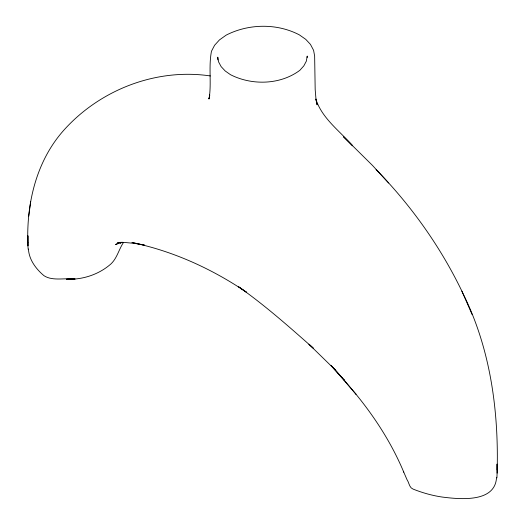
<?xml version="1.0" encoding="UTF-8"?>
<svg xmlns="http://www.w3.org/2000/svg" width="525" height="525" viewBox="0 0 525 525"><rect width="100%" height="100%" fill="white"/><g stroke="black" fill="none" stroke-linecap="round" stroke-linejoin="round"><path stroke-width="0.79" d="M217.849 59.889L217.777 57.166L218.577 61.878L221.13 66.616L225.186 70.954L230.416 74.648C251.856 85.614 280.278 84.938 299.847 70.317L303.844 65.848L306.331 61.163L307.23 56.077L307.151 57.579M496.932 477.875C499.347 414.776 491.341 350.234 462.801 293.18L461.902 291.178C440.212 246.284 410.898 205.203 376.071 169.562M210.387 75.954C156.955 68.001 101.482 89.171 65.185 128.704C35.405 160.985 25.489 206.437 28.14 249.257M28.75 216.077L30.686 201.508M209.757 95.078L209.107 98.903C211.641 83.108 208.432 66.885 211.477 51.214L214.6 45.262L219.45 39.913L226.17 35.129C248.607 23.638 276.865 23.107 299.322 34.853L305.753 39.349L310.452 44.395L313.596 50.328L314.646 56.136L315.177 89.473L315.892 98.103L317.093 104.849L315.827 99.041C321.983 118.447 339.787 130.955 352.649 145.792L343.37 136.651L372.507 165.454L388.638 183.015M209.685 95.078L208.924 98.903L209.613 97.545M123.585 242.32C118.493 249.821 116.885 259.56 109.318 265.309C99.619 273.236 87.452 277.909 74.996 279.018L74.918 279.018C64.988 277.81 52.493 281.308 43.969 275.684C35.976 268.964 29.019 259.731 28.429 248.968M121.492 242.189L120.258 243.108L121.662 242.36M118.479 243.213L115.539 244.473L122.345 242.215M120.671 242.301L117.534 242.747L125.672 242.563L134.689 243.39L144.618 245.168L131.952 242.53C173.079 251.121 211.831 268.761 246.547 292.261L238.317 286.591C264.764 305.176 289.006 326.655 313.182 348.049L308.917 344.203L335.416 370.099L331.807 366.266L344.538 380.415L331.131 365.485L355.97 394.196L343.763 379.601M74.996 279.018L66.334 279.274L74.918 279.018M355.825 394.032C375.211 417.749 391.886 443.756 403.732 472.067L403.567 471.699L406.98 479.601C409.087 482.462 409.238 487.804 413.09 489.097C422.422 492.811 432.134 495.561 442.076 497.031C459.736 499.282 495.423 502.963 496.538 477.271M461.902 291.178L472.172 314.665M497.116 470L497.077 464.054L497.116 473.15M27.884 242.465L27.884 245.917L27.923 235.784L27.884 242.465"/></g></svg>
